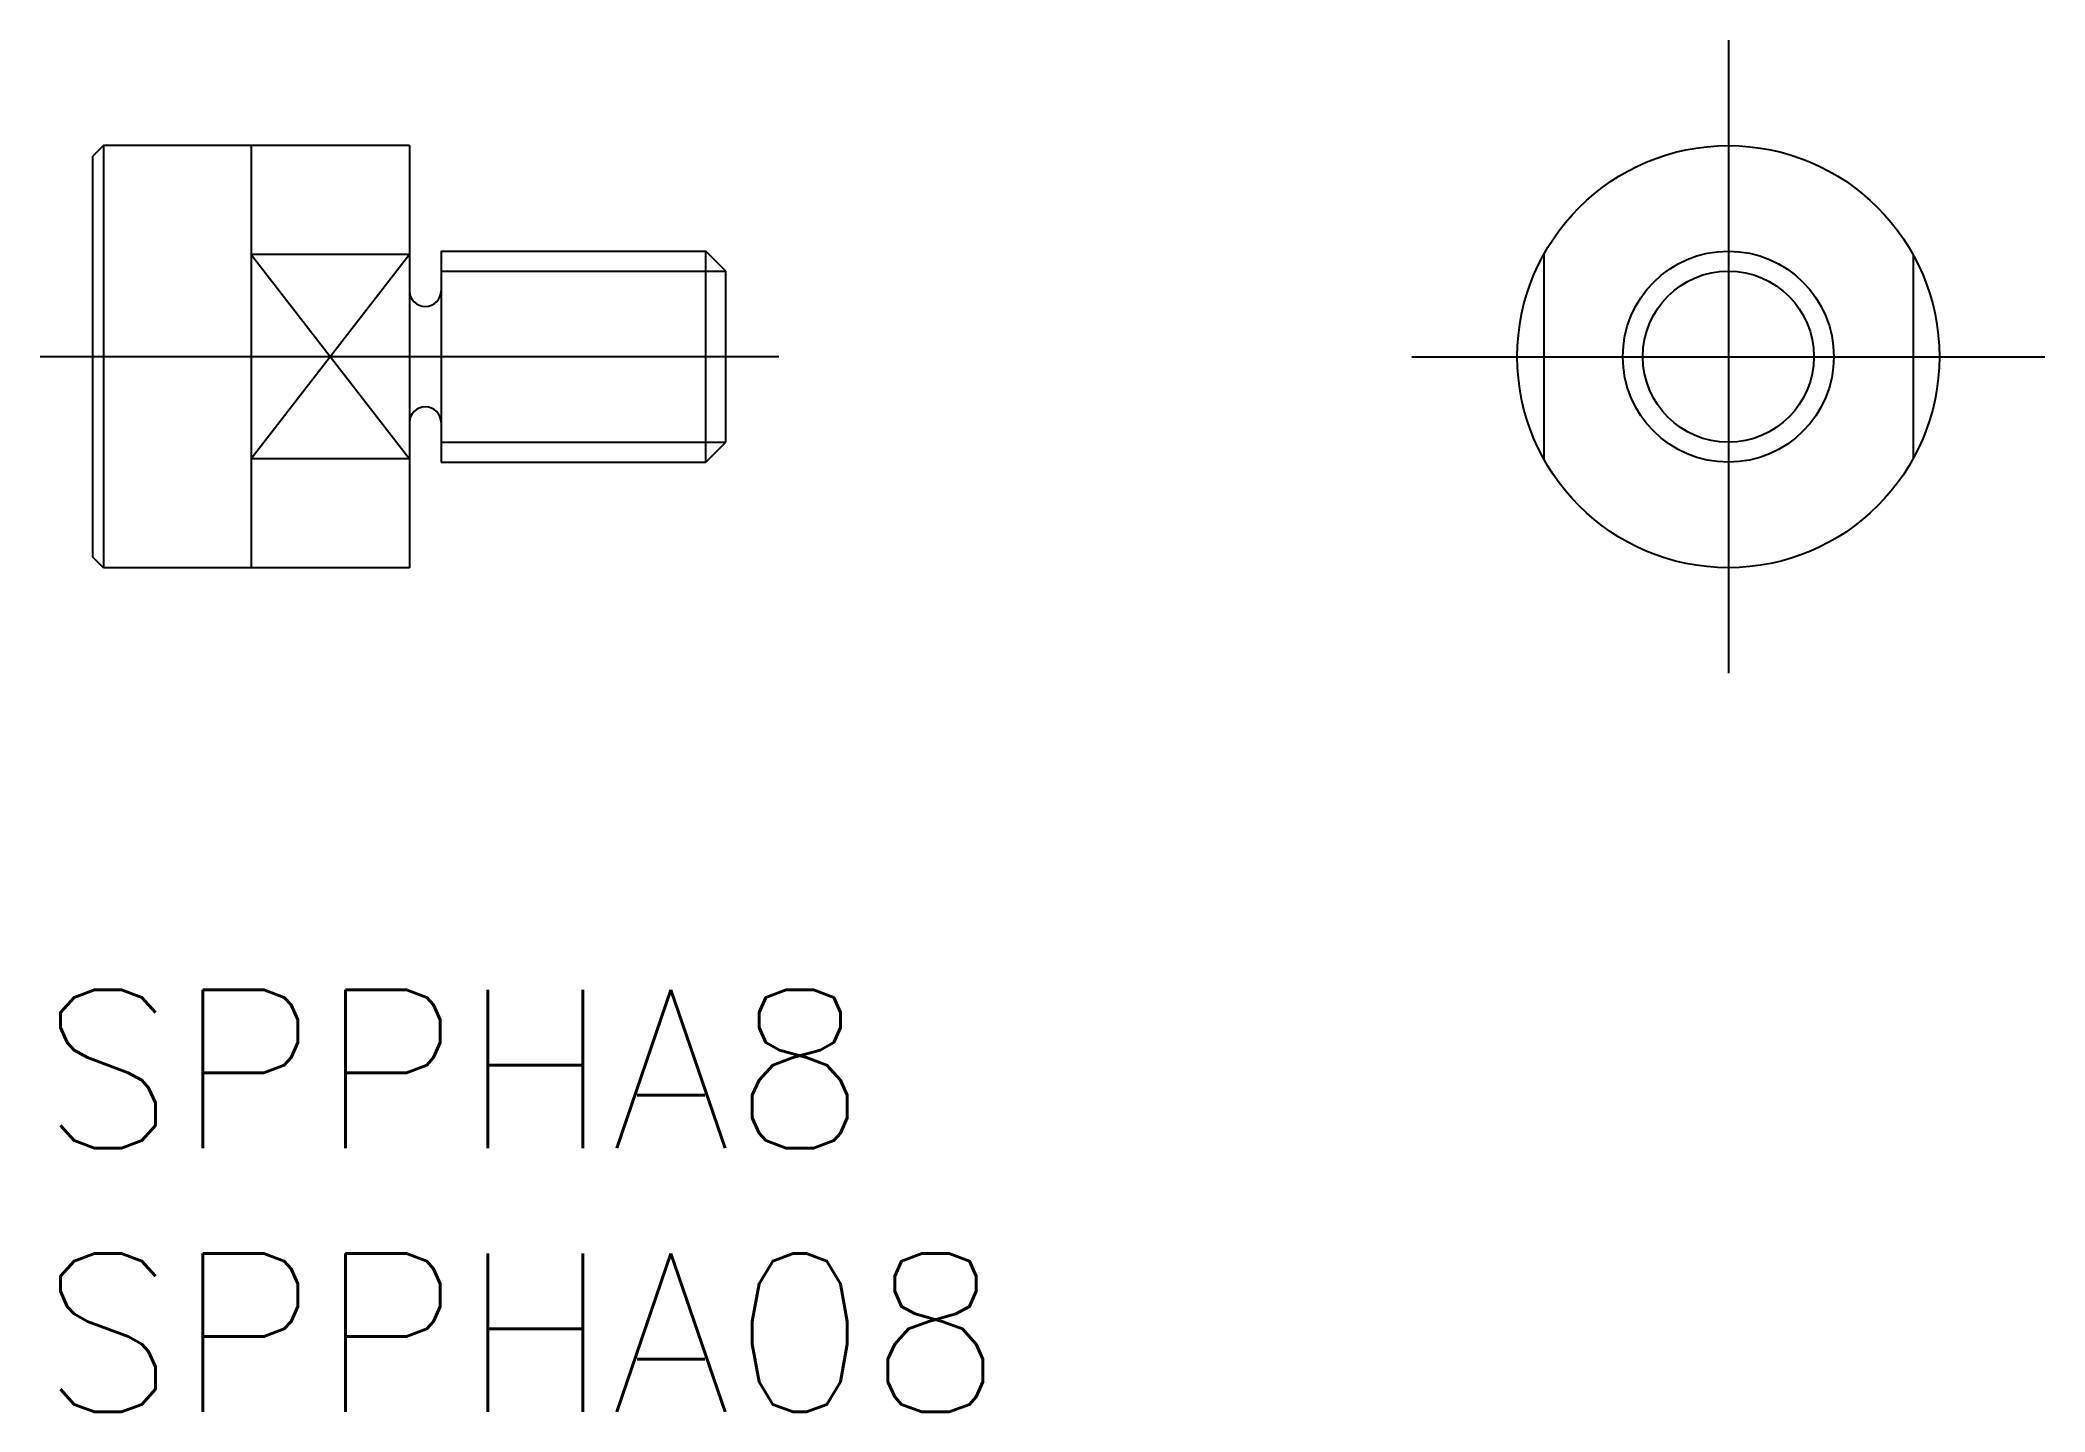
# Model space of a CAD drawing. Extents: x -32 to 6, y -20 to 6.
import ezdxf

# ---------------------------------------------------------------- set-up
doc = ezdxf.new("R2010")
doc.units = 0
doc.linetypes.add('CENTER', pattern=[50.8, 31.75, -6.35, 6.35, -6.35])
doc.layers.get('0').update_dxf_attribs({"linetype": 'CONTINUOUS'})
doc.layers.add('CENTER', color=1, linetype='CENTER')
doc.styles.get("Standard").update_dxf_attribs({"font": 'txt.shx', "height": 3, "bigfont": 'bigfont.shx'})

# ---------------------------------------------------------------- blocks, each defined once
blk = doc.blocks.new('*U9')
at = {"color": 7, "linetype": 'CONTINUOUS'}
blk.add_text('SPPHA8', height=3, dxfattribs=at).set_placement((-32, -15))
blk = doc.blocks.new('*U10')
at = {"color": 7, "linetype": 'CONTINUOUS'}
blk.add_text('SPPHA08', height=3, dxfattribs=at).set_placement((-32, -20))

msp = doc.modelspace()

# ---------------------------------------------------------------- linework, layer by layer
at = {"color": 7, "linetype": 'CONTINUOUS'}
for p, q in [((-30.8, 4), (-31, 3.8)), ((-30.8, 4), (-30.8, -4)), ((-25, 4), (-30.8, 4)), ((-28, 4), (-28, -4)), ((-25, 4), (-25, -4)), ((-31, -3.8), (-31, 3.8)), ((-25, 1.936), (-28, 1.936)), ((-24.4, 2), (-24.4, -2)), ((-24.4, 2), (-19.379, 2)), ((-19.379, -2), (-19.379, 2)), ((-19, 1.621), (-19.379, 2)), ((-3.5, 1.936), (-3.5, -1.936)), ((3.5, 1.936), (3.5, -1.936)), ((-19, -1.621), (-19, 1.621)), ((-19.379, -2), (-19, -1.621)), ((-25, -1.936), (-28, -1.936)), ((-24.4, -2), (-19.379, -2)), ((-30.8, -4), (-31, -3.8)), ((-25, -4), (-30.8, -4))]:
    msp.add_line(p, q, dxfattribs=at)
at = {"color": 3, "linetype": 'CONTINUOUS'}
for p, q in [((-28, 1.936), (-25, -1.936)), ((-25, 1.936), (-28, -1.936)), ((-24.4, 1.621), (-19, 1.621)), ((-24.4, -1.621), (-19, -1.621))]:
    msp.add_line(p, q, dxfattribs=at)
at = {"color": 7, "linetype": 'CONTINUOUS'}
for radius in [4, 2]:
    msp.add_circle((0, 0), radius, dxfattribs=at)
at = {"color": 3, "linetype": 'CONTINUOUS'}
msp.add_circle((0, 0), 1.621, dxfattribs=at)
at = {"color": 7, "linetype": 'CONTINUOUS'}
for centre, start, end in [((-24.7, 1.25), 180, 0), ((-24.7, -1.25), 0, 180)]:
    msp.add_arc(centre, 0.3, start, end, dxfattribs=at)
at = {"layer": 'CENTER', "color": 1, "linetype": 'CENTER'}
for p, q in [((0, 6), (0, -6)), ((-18, 0), (-32, 0)), ((-6, 0), (6, 0))]:
    msp.add_line(p, q, dxfattribs=at)

# ---------------------------------------------------------------- block references
at = {"color": 7, "linetype": 'CONTINUOUS'}
for name in ['*U9', '*U10']:
    msp.add_blockref(name, (0, 0), dxfattribs=at)

doc.saveas('drawing.dxf')
